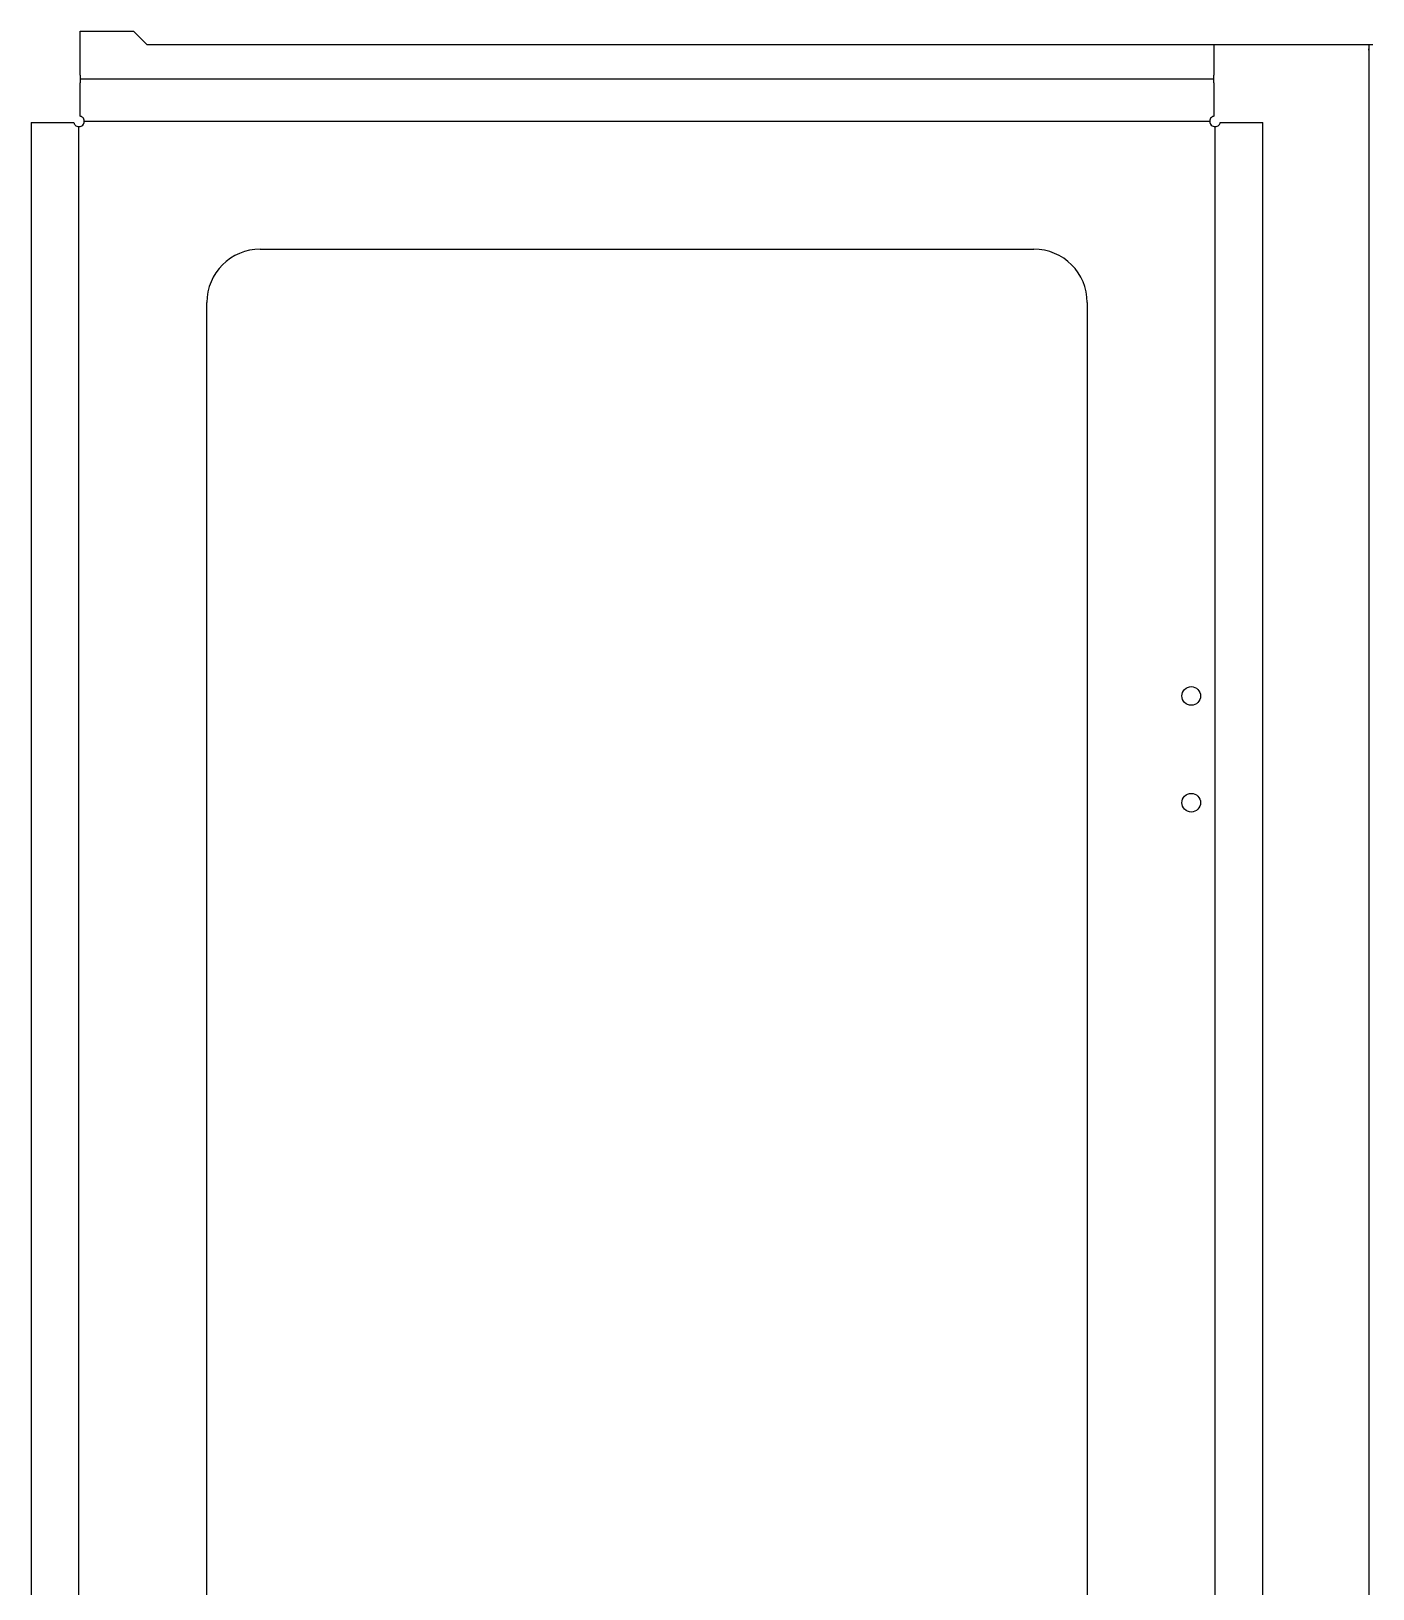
# Model space of a CAD drawing. Header units: millimetres. Extents: x 53 to 887, y 28 to 1774.
# Drawn here: x 53 to 556, y 1190 to 1774 of the extents above; entities that cross this region are included whole.
import ezdxf
from ezdxf.enums import TextEntityAlignment as Align
from ezdxf.lldxf.tags import DXFTag

# ---------------------------------------------------------------- set-up
doc = ezdxf.new("R2010")
doc.units = ezdxf.units.MM
doc.layers.add('6200012808_1', color=7, linetype='Continuous')
doc.layers.add('Default', color=7, linetype='Continuous')
doc.styles.add('SEACAD_Solid_Edge_ISO', font='seiso.ttf')
tags = doc.linetypes.add('CENTER2', pattern=[28.575, 19.05, -3.175, 3.175, -3.175]).pattern_tags.tags
tags[10:11] = [DXFTag(74, 4), DXFTag(75, 0), DXFTag(340, '0'), DXFTag(46, 0.0), DXFTag(50, 0.0), DXFTag(44, 0.0), DXFTag(45, 0.0)]
tags[8:9] = [DXFTag(74, 4), DXFTag(75, 0), DXFTag(340, '0'), DXFTag(46, 0.0), DXFTag(50, 0.0), DXFTag(44, 0.0), DXFTag(45, 0.0)]
tags[6:7] = [DXFTag(74, 4), DXFTag(75, 0), DXFTag(340, '0'), DXFTag(46, 0.0), DXFTag(50, 0.0), DXFTag(44, 0.0), DXFTag(45, 0.0)]
tags[4:5] = [DXFTag(74, 4), DXFTag(75, 0), DXFTag(340, '0'), DXFTag(46, 0.0), DXFTag(50, 0.0), DXFTag(44, 0.0), DXFTag(45, 0.0)]
doc.dimstyles.new('DVK_System', dxfattribs={"dimtxt": 3, "dimasz": 2.25, "dimexe": 1.5, "dimexo": 0, "dimgap": 0.75, "dimtad": 1, "dimdec": 1, "dimtxsty": 'SEACAD_Solid_Edge_ISO', "dimblk1": '_SE_FILLED', "dimblk2": '_SE_FILLED', "dimsah": 1, "dimcen": 1.5, "dimazin": 3, "dimtfac": 0.5, "dimtdec": 3, "dimtmove": 0, "dimatfit": 3})

# ---------------------------------------------------------------- blocks, each defined once
blk = doc.blocks.new('DMBLK26')
at = {"layer": 'Default', "linetype": 'Continuous', "transparency": 16777216}
for points in [[(554.75, 1767.08), (554.38, 1769.33), (554, 1767.08)], [(554.75, 68.12), (554, 68.12), (554.38, 65.87)]]:
    blk.add_hatch(color=7, dxfattribs=at).paths.add_polyline_path(points)
at = {"layer": 'Default', "color": 7, "linetype": 'Continuous', "transparency": 16777216}
for p, q in [((496.28, 1769.33), (555.88, 1769.33)), ((554.38, 1769.33), (554.38, 65.87)), ((496.28, 65.87), (555.88, 65.87))]:
    blk.add_line(p, q, dxfattribs=at)
at = {"layer": 'Default', "color": 7, "linetype": 'Continuous', "transparency": 16777216, "style": 'SEACAD_Solid_Edge_ISO'}
blk.add_text('1703,5', height=3, rotation=90, dxfattribs=at).set_placement((550.63, 913.24), align=Align.TOP_LEFT)
blk = doc.blocks.new('_SE_FILLED')
at = {"color": 0}
blk.add_line((0, 0), (-1, 0), dxfattribs=at)
blk.add_solid([(0, 0), (-1, -0.1665), (-1, 0.1665), (0, 0)], dxfattribs=at)

msp = doc.modelspace()

# ---------------------------------------------------------------- linework, layer by layer
at = {"layer": '6200012808_1', "color": 7, "linetype": 'Continuous'}
for p, q in [((71.32, 1757.83), (71.32, 1774.33)), ((71.32, 1774.33), (91.32, 1774.33)), ((91.32, 1774.33), (96.32, 1769.33)), ((96.32, 1769.33), (496.28, 1769.33)), ((496.28, 1769.33), (496.28, 1757.83)), ((71.32, 1757.83), (71.32, 1754.97)), ((496.28, 1754.97), (496.28, 1757.83)), ((71.32, 1742.48), (71.32, 1754.97)), ((496.28, 1754.97), (496.28, 1742.48)), ((52.93, 1740.08), (52.93, 95.12)), ((52.93, 1740.08), (68.92, 1740.08)), ((498.68, 1740.08), (514.66, 1740.08)), ((514.66, 95.12), (514.66, 1740.08)), ((138.8, 1692.6), (428.8, 1692.6)), ((118.8, 162.6), (118.8, 1672.6)), ((448.8, 1672.6), (448.8, 162.6))]:
    msp.add_line(p, q, dxfattribs=at)
at = {"layer": '6200012808_1', "color": 7, "linetype": 'CENTER2'}
for p, q in [((71.32, 1756.4), (496.28, 1756.4)), ((72.86, 1740.53), (494.73, 1740.53)), ((70.86, 96.67), (70.86, 1738.53)), ((496.73, 96.67), (496.73, 1738.53))]:
    msp.add_line(p, q, dxfattribs=at)
at = {"layer": '6200012808_1', "color": 7, "linetype": 'Continuous'}
for centre in [(487.8, 1525.1), (487.8, 1485.1)]:
    msp.add_circle(centre, 3.5, dxfattribs=at)
for centre, radius, start, end in [((70.86, 1740.53), 2, 45.78071, 76.89856), ((70.86, 1740.53), 2, 315.00783, 45.78071), ((496.73, 1740.53), 2, 134.21929, 224.99217), ((496.73, 1740.53), 2, 103.10144, 134.21929), ((70.86, 1740.53), 2, 193.10144, 224.21929), ((70.86, 1740.53), 2, 224.21929, 315), ((70.86, 1740.53), 2, 315, 315.00783), ((496.73, 1740.53), 2, 225, 315.78071), ((496.73, 1740.53), 2, 224.99217, 225), ((496.73, 1740.53), 2, 315.78071, 346.89856), ((138.8, 1672.6), 20, 90, 180), ((428.8, 1672.6), 20, 0, 90)]:
    msp.add_arc(centre, radius, start, end, dxfattribs=at)

# ---------------------------------------------------------------- dimensions: what is measured, and where the dimension line sits
at = {"layer": 'Default', "color": 7, "linetype": 'Continuous'}
dim = msp.add_linear_dim(base=(554.38, 1769.33), p1=(496.28, 1769.33), p2=(496.28, 65.87), angle=270, text='\\A1;<>', dimstyle='DVK_System', dxfattribs=at)
dim.commit()
dim.dimension.update_dxf_attribs({"geometry": 'DMBLK26', "text_midpoint": (554.38, 917.6), "dimtype": 161})

doc.saveas('drawing.dxf')
